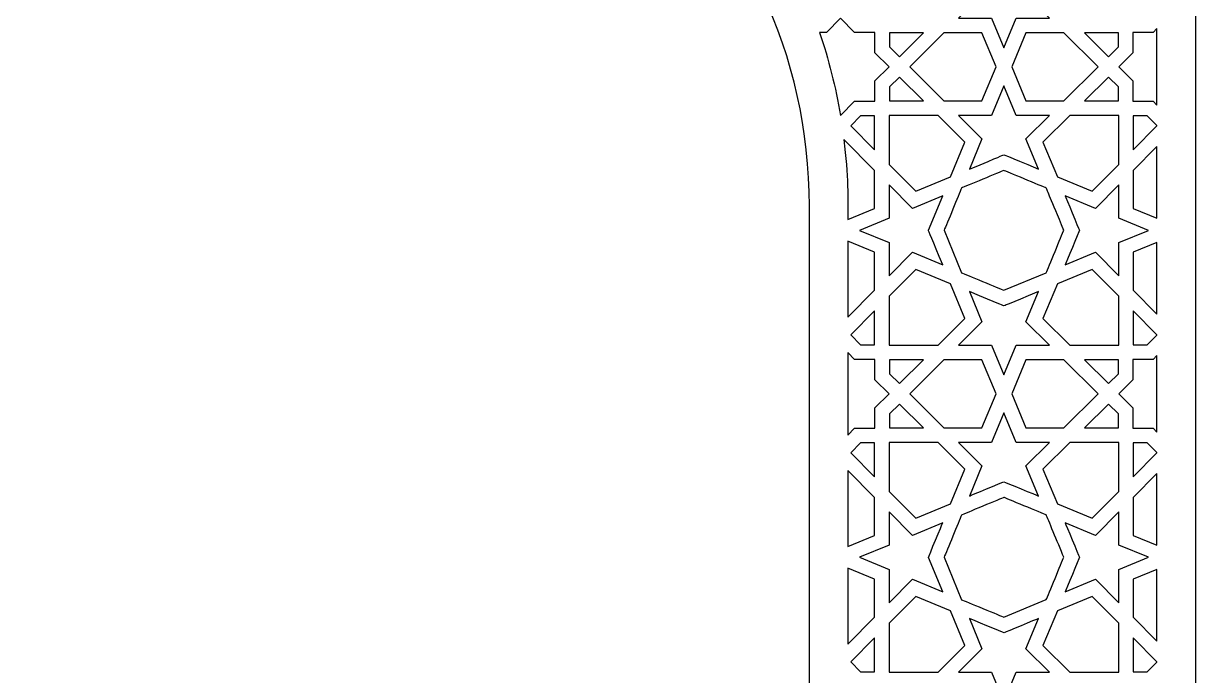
# Model space of a CAD drawing. Header units: millimetres. Extents: x -71 to 71, y -100 to 100.
# Drawn here: x 0 to 71.5, y 0.9 to 40.6 of the extents above; entities that cross this region are included whole.
import ezdxf

# ---------------------------------------------------------------- set-up
doc = ezdxf.new("R2010")
doc.units = ezdxf.units.MM
doc.header["$MEASUREMENT"] = 0
doc.layers.add('layer 1', color=7, linetype='Continuous')

msp = doc.modelspace()

# ---------------------------------------------------------------- linework, layer by layer
at = {"layer": 'layer 1', "color": 250}
for points, knots in [([(71.4703, 100.1536), (71.4703, 100.1536), (-71.4375, 100.1536), (-71.4375, 100.1536), (-71.4375, 100.1536), (-71.4375, 100.1536), (-71.4375, -99.8361), (-71.4375, -99.8361), (-71.4375, -99.8361), (-71.4375, -99.8361), (-47.8871, -99.8361), (-47.8871, -99.8361), (-47.8871, -99.8361), (-47.8871, -99.8361), (-47.8871, 29.4887), (-47.8871, 29.4887), (-47.8871, 29.4887), (-47.8871, 38.6786), (-43.8667, 47.1615), (-36.8563, 52.7622), (-36.8563, 52.7622), (-23.6283, 63.3317), (-10.5375, 62.4029), (0.0166, 75.0503), (0.0166, 75.0503), (10.5703, 62.4029), (23.6608, 63.3317), (36.8893, 52.7622), (36.8893, 52.7622), (43.8993, 47.1615), (47.9199, 38.6789), (47.9199, 29.4887), (47.9199, 29.4887), (47.9199, 29.4887), (47.9199, -99.8361), (47.9199, -99.8361), (47.9199, -99.8361), (47.9199, -99.8361), (71.4703, -99.8361), (71.4703, -99.8361), (71.4703, -99.8361), (71.4703, -99.8361), (71.4703, 100.1536), (71.4703, 100.1536)], [0, 0, 0, 0, 0.0833333, 0.0833333, 0.0833333, 0.0833333, 0.1666667, 0.1666667, 0.1666667, 0.1666667, 0.25, 0.25, 0.25, 0.25, 0.3333333, 0.3333333, 0.3333333, 0.3333333, 0.4166667, 0.4166667, 0.4166667, 0.4166667, 0.5, 0.5, 0.5, 0.5, 0.5833333, 0.5833333, 0.5833333, 0.5833333, 0.6666667, 0.6666667, 0.6666667, 0.6666667, 0.75, 0.75, 0.75, 0.75, 0.8333333, 0.8333333, 0.8333333, 0.8333333, 1, 1, 1, 1]), ([(60.5353, 40.9222), (60.5353, 40.9222), (59.7856, 39.1135), (59.7856, 39.1135), (59.7856, 39.1135), (59.7856, 39.1135), (59.0363, 40.9222), (59.0363, 40.9222), (59.0363, 40.9222), (59.0363, 40.9222), (57.0152, 40.9222), (57.0152, 40.9222), (57.0152, 40.9222), (57.0152, 40.9222), (58.4468, 42.3482), (58.4468, 42.3482), (58.4468, 42.3482), (58.4468, 42.3482), (57.6806, 44.1942), (57.6806, 44.1942), (57.6806, 44.1942), (57.7508, 44.1653), (59.7246, 43.3412), (59.799, 43.3275), (59.799, 43.3275), (59.799, 43.3275), (61.891, 44.1942), (61.891, 44.1942), (61.891, 44.1942), (61.891, 44.1942), (61.1247, 42.3482), (61.1247, 42.3482), (61.1247, 42.3482), (61.1247, 42.3482), (62.556, 40.9222), (62.556, 40.9222), (62.556, 40.9222), (62.556, 40.9222), (60.5353, 40.9222), (60.5353, 40.9222)], [0, 0, 0, 0, 0.0909091, 0.0909091, 0.0909091, 0.0909091, 0.1818182, 0.1818182, 0.1818182, 0.1818182, 0.2727273, 0.2727273, 0.2727273, 0.2727273, 0.3636364, 0.3636364, 0.3636364, 0.3636364, 0.4545455, 0.4545455, 0.4545455, 0.4545455, 0.5454545, 0.5454545, 0.5454545, 0.5454545, 0.6363636, 0.6363636, 0.6363636, 0.6363636, 0.7272727, 0.7272727, 0.7272727, 0.7272727, 0.8181818, 0.8181818, 0.8181818, 0.8181818, 1, 1, 1, 1]), ([(48.9613, 40.0643), (48.9613, 40.0643), (49.8203, 40.9311), (49.8203, 40.9311), (49.8203, 40.9311), (49.8203, 40.9311), (50.6794, 40.0643), (50.6794, 40.0643), (50.6794, 40.0643), (50.6794, 40.0643), (51.9218, 40.0643), (51.9218, 40.0643), (51.9218, 40.0643), (51.9218, 40.0643), (51.9218, 38.8207), (51.9218, 38.8207), (51.9218, 38.8207), (51.9218, 38.8207), (52.789, 37.9624), (52.789, 37.9624), (52.789, 37.9624), (52.789, 37.9624), (51.9218, 37.1031), (51.9218, 37.1031), (51.9218, 37.1031), (51.9218, 37.1031), (51.9218, 35.8606), (51.9218, 35.8606), (51.9218, 35.8606), (51.9218, 35.8606), (50.679, 35.8606), (50.679, 35.8606), (50.679, 35.8606), (50.679, 35.8606), (49.8203, 34.9924), (49.8203, 34.9924), (49.8203, 34.9924), (49.8203, 34.9924), (49.8168, 34.9963), (49.8168, 34.9963), (49.8168, 34.9963), (49.5279, 36.7175), (49.0996, 38.4217), (48.5429, 40.0643), (48.5429, 40.0643), (48.5429, 40.0643), (48.9613, 40.0643), (48.9613, 40.0643)], [0, 0, 0, 0, 0.0769231, 0.0769231, 0.0769231, 0.0769231, 0.1538462, 0.1538462, 0.1538462, 0.1538462, 0.2307692, 0.2307692, 0.2307692, 0.2307692, 0.3076923, 0.3076923, 0.3076923, 0.3076923, 0.3846154, 0.3846154, 0.3846154, 0.3846154, 0.4615385, 0.4615385, 0.4615385, 0.4615385, 0.5384615, 0.5384615, 0.5384615, 0.5384615, 0.6153846, 0.6153846, 0.6153846, 0.6153846, 0.6923077, 0.6923077, 0.6923077, 0.6923077, 0.7692308, 0.7692308, 0.7692308, 0.7692308, 0.8461538, 0.8461538, 0.8461538, 0.8461538, 1, 1, 1, 1]), ([(52.8038, 40.0413), (52.8038, 40.0413), (54.8799, 40.0413), (54.8799, 40.0413), (54.8799, 40.0413), (54.8799, 40.0413), (53.4137, 38.5826), (53.4137, 38.5826), (53.4137, 38.5826), (53.4137, 38.5826), (52.8038, 39.1883), (52.8038, 39.1883), (52.8038, 39.1883), (52.8038, 39.1883), (52.8038, 40.0413), (52.8038, 40.0413)], [0, 0, 0, 0, 0.2, 0.2, 0.2, 0.2, 0.4, 0.4, 0.4, 0.4, 0.6, 0.6, 0.6, 0.6, 1, 1, 1, 1]), ([(56.1301, 40.0413), (56.1301, 40.0413), (58.4475, 40.0413), (58.4475, 40.0413), (58.4475, 40.0413), (58.4475, 40.0413), (59.309, 37.9617), (59.309, 37.9617), (59.309, 37.9617), (59.309, 37.9617), (58.4475, 35.8821), (58.4475, 35.8821), (58.4475, 35.8821), (58.4475, 35.8821), (56.1301, 35.8821), (56.1301, 35.8821), (56.1301, 35.8821), (56.1301, 35.8821), (54.0403, 37.9617), (54.0403, 37.9617), (54.0403, 37.9617), (54.0403, 37.9617), (56.1301, 40.0413), (56.1301, 40.0413)], [0, 0, 0, 0, 0.1428571, 0.1428571, 0.1428571, 0.1428571, 0.2857143, 0.2857143, 0.2857143, 0.2857143, 0.4285714, 0.4285714, 0.4285714, 0.4285714, 0.5714286, 0.5714286, 0.5714286, 0.5714286, 0.7142857, 0.7142857, 0.7142857, 0.7142857, 1, 1, 1, 1]), ([(61.124, 35.8821), (61.124, 35.8821), (60.2626, 37.9617), (60.2626, 37.9617), (60.2626, 37.9617), (60.2626, 37.9617), (61.124, 40.0413), (61.124, 40.0413), (61.124, 40.0413), (61.124, 40.0413), (63.4414, 40.0413), (63.4414, 40.0413), (63.4414, 40.0413), (63.4414, 40.0413), (65.5313, 37.9617), (65.5313, 37.9617), (65.5313, 37.9617), (65.5313, 37.9617), (63.4414, 35.8821), (63.4414, 35.8821), (63.4414, 35.8821), (63.4414, 35.8821), (61.124, 35.8821), (61.124, 35.8821)], [0, 0, 0, 0, 0.1428571, 0.1428571, 0.1428571, 0.1428571, 0.2857143, 0.2857143, 0.2857143, 0.2857143, 0.4285714, 0.4285714, 0.4285714, 0.4285714, 0.5714286, 0.5714286, 0.5714286, 0.5714286, 0.7142857, 0.7142857, 0.7142857, 0.7142857, 1, 1, 1, 1]), ([(66.7674, 40.0413), (66.7674, 40.0413), (66.7674, 39.1883), (66.7674, 39.1883), (66.7674, 39.1883), (66.7674, 39.1883), (66.1564, 38.5826), (66.1564, 38.5826), (66.1564, 38.5826), (66.1564, 38.5826), (64.6913, 40.0413), (64.6913, 40.0413), (64.6913, 40.0413), (64.6913, 40.0413), (66.7674, 40.0413), (66.7674, 40.0413)], [0, 0, 0, 0, 0.2, 0.2, 0.2, 0.2, 0.4, 0.4, 0.4, 0.4, 0.6, 0.6, 0.6, 0.6, 1, 1, 1, 1]), ([(66.7822, 37.9624), (66.7822, 37.9624), (67.6487, 38.8207), (67.6487, 38.8207), (67.6487, 38.8207), (67.6487, 38.8207), (67.6487, 40.0643), (67.6487, 40.0643), (67.6487, 40.0643), (67.6487, 40.0643), (68.8926, 40.0643), (68.8926, 40.0643), (68.8926, 40.0643), (68.8926, 40.0643), (69.1187, 40.2929), (69.1187, 40.2929), (69.1187, 40.2929), (69.1187, 40.2929), (69.1187, 35.6313), (69.1187, 35.6313), (69.1187, 35.6313), (69.1187, 35.6313), (68.8926, 35.8606), (68.8926, 35.8606), (68.8926, 35.8606), (68.8926, 35.8606), (67.6487, 35.8606), (67.6487, 35.8606), (67.6487, 35.8606), (67.6487, 35.8606), (67.6487, 37.1031), (67.6487, 37.1031), (67.6487, 37.1031), (67.6487, 37.1031), (66.7822, 37.9624), (66.7822, 37.9624)], [0, 0, 0, 0, 0.1, 0.1, 0.1, 0.1, 0.2, 0.2, 0.2, 0.2, 0.3, 0.3, 0.3, 0.3, 0.4, 0.4, 0.4, 0.4, 0.5, 0.5, 0.5, 0.5, 0.6, 0.6, 0.6, 0.6, 0.7, 0.7, 0.7, 0.7, 0.8, 0.8, 0.8, 0.8, 1, 1, 1, 1]), ([(52.8038, 35.8821), (52.8038, 35.8821), (52.8038, 36.7355), (52.8038, 36.7355), (52.8038, 36.7355), (52.8038, 36.7355), (53.4137, 37.3412), (53.4137, 37.3412), (53.4137, 37.3412), (53.4137, 37.3412), (54.8799, 35.8821), (54.8799, 35.8821), (54.8799, 35.8821), (54.8799, 35.8821), (52.8038, 35.8821), (52.8038, 35.8821)], [0, 0, 0, 0, 0.2, 0.2, 0.2, 0.2, 0.4, 0.4, 0.4, 0.4, 0.6, 0.6, 0.6, 0.6, 1, 1, 1, 1]), ([(64.6913, 35.8821), (64.6913, 35.8821), (66.1564, 37.3412), (66.1564, 37.3412), (66.1564, 37.3412), (66.1564, 37.3412), (66.7674, 36.7351), (66.7674, 36.7351), (66.7674, 36.7351), (66.7674, 36.7351), (66.7674, 35.8821), (66.7674, 35.8821), (66.7674, 35.8821), (66.7674, 35.8821), (64.6913, 35.8821), (64.6913, 35.8821)], [0, 0, 0, 0, 0.2, 0.2, 0.2, 0.2, 0.4, 0.4, 0.4, 0.4, 0.6, 0.6, 0.6, 0.6, 1, 1, 1, 1]), ([(59.7856, 32.603), (59.6075, 32.5279), (59.665, 32.5515), (57.6806, 31.7292), (57.6806, 31.7292), (57.6806, 31.7292), (58.4468, 33.5767), (58.4468, 33.5767), (58.4468, 33.5767), (58.4468, 33.5767), (57.0152, 35.0012), (57.0152, 35.0012), (57.0152, 35.0012), (57.0152, 35.0012), (59.0363, 35.0012), (59.0363, 35.0012), (59.0363, 35.0012), (59.0363, 35.0012), (59.7856, 36.8099), (59.7856, 36.8099), (59.7856, 36.8099), (59.7856, 36.8099), (60.5353, 35.0012), (60.5353, 35.0012), (60.5353, 35.0012), (60.5353, 35.0012), (62.556, 35.0012), (62.556, 35.0012), (62.556, 35.0012), (62.556, 35.0012), (61.1247, 33.5767), (61.1247, 33.5767), (61.1247, 33.5767), (61.1247, 33.5767), (61.891, 31.7292), (61.891, 31.7292), (61.891, 31.7292), (59.8918, 32.5579), (59.9641, 32.5279), (59.7856, 32.603)], [0, 0, 0, 0, 0.0909091, 0.0909091, 0.0909091, 0.0909091, 0.1818182, 0.1818182, 0.1818182, 0.1818182, 0.2727273, 0.2727273, 0.2727273, 0.2727273, 0.3636364, 0.3636364, 0.3636364, 0.3636364, 0.4545455, 0.4545455, 0.4545455, 0.4545455, 0.5454545, 0.5454545, 0.5454545, 0.5454545, 0.6363636, 0.6363636, 0.6363636, 0.6363636, 0.7272727, 0.7272727, 0.7272727, 0.7272727, 0.8181818, 0.8181818, 0.8181818, 0.8181818, 1, 1, 1, 1]), ([(51.9, 34.9793), (51.9, 34.9793), (51.9, 32.9022), (51.9, 32.9022), (51.9, 32.9022), (51.9, 32.9022), (50.4412, 34.3683), (50.4412, 34.3683), (50.4412, 34.3683), (50.4412, 34.3683), (51.0466, 34.9793), (51.0466, 34.9793), (51.0466, 34.9793), (51.0466, 34.9793), (51.9, 34.9793), (51.9, 34.9793)], [0, 0, 0, 0, 0.2, 0.2, 0.2, 0.2, 0.4, 0.4, 0.4, 0.4, 0.6, 0.6, 0.6, 0.6, 1, 1, 1, 1]), ([(56.5284, 31.2537), (56.5284, 31.2537), (54.4142, 30.3763), (54.4142, 30.3763), (54.4142, 30.3763), (54.4142, 30.3763), (52.7808, 32.0167), (52.7808, 32.0167), (52.7808, 32.0167), (52.7808, 32.0167), (52.7808, 35.0012), (52.7808, 35.0012), (52.7808, 35.0012), (52.7808, 35.0012), (55.7668, 35.0012), (55.7668, 35.0012), (55.7668, 35.0012), (55.7668, 35.0012), (57.4068, 33.3693), (57.4068, 33.3693), (57.4068, 33.3693), (57.4068, 33.3693), (56.5284, 31.2537), (56.5284, 31.2537)], [0, 0, 0, 0, 0.1428571, 0.1428571, 0.1428571, 0.1428571, 0.2857143, 0.2857143, 0.2857143, 0.2857143, 0.4285714, 0.4285714, 0.4285714, 0.4285714, 0.5714286, 0.5714286, 0.5714286, 0.5714286, 0.7142857, 0.7142857, 0.7142857, 0.7142857, 1, 1, 1, 1]), ([(63.0417, 31.2537), (63.0417, 31.2537), (62.1644, 33.3693), (62.1644, 33.3693), (62.1644, 33.3693), (62.1644, 33.3693), (63.8048, 35.0012), (63.8048, 35.0012), (63.8048, 35.0012), (63.8048, 35.0012), (66.7893, 35.0012), (66.7893, 35.0012), (66.7893, 35.0012), (66.7893, 35.0012), (66.7893, 32.0167), (66.7893, 32.0167), (66.7893, 32.0167), (66.7893, 32.0167), (65.1574, 30.3763), (65.1574, 30.3763), (65.1574, 30.3763), (65.1574, 30.3763), (63.0417, 31.2537), (63.0417, 31.2537)], [0, 0, 0, 0, 0.1428571, 0.1428571, 0.1428571, 0.1428571, 0.2857143, 0.2857143, 0.2857143, 0.2857143, 0.4285714, 0.4285714, 0.4285714, 0.4285714, 0.5714286, 0.5714286, 0.5714286, 0.5714286, 0.7142857, 0.7142857, 0.7142857, 0.7142857, 1, 1, 1, 1]), ([(67.6716, 34.9793), (67.6716, 34.9793), (68.5246, 34.9793), (68.5246, 34.9793), (68.5246, 34.9793), (68.5246, 34.9793), (69.1187, 34.3786), (69.1187, 34.3786), (69.1187, 34.3786), (69.1187, 34.3786), (69.1187, 34.3581), (69.1187, 34.3581), (69.1187, 34.3581), (69.1187, 34.3581), (67.6716, 32.9022), (67.6716, 32.9022), (67.6716, 32.9022), (67.6716, 32.9022), (67.6716, 34.9793), (67.6716, 34.9793)], [0, 0, 0, 0, 0.1666667, 0.1666667, 0.1666667, 0.1666667, 0.3333333, 0.3333333, 0.3333333, 0.3333333, 0.5, 0.5, 0.5, 0.5, 0.6666667, 0.6666667, 0.6666667, 0.6666667, 1, 1, 1, 1]), ([(50.0249, 33.5368), (50.0249, 33.5368), (51.9, 31.6523), (51.9, 31.6523), (51.9, 31.6523), (51.9, 31.6523), (51.9, 29.3345), (51.9, 29.3345), (51.9, 29.3345), (51.9, 29.3345), (50.2719, 28.6611), (50.2719, 28.6611), (50.2719, 28.6611), (50.273, 29.7882), (50.292, 31.357), (50.0249, 33.5368)], [0, 0, 0, 0, 0.2, 0.2, 0.2, 0.2, 0.4, 0.4, 0.4, 0.4, 0.6, 0.6, 0.6, 0.6, 1, 1, 1, 1]), ([(69.1187, 33.1075), (69.1187, 33.1075), (69.1187, 28.7359), (69.1187, 28.7359), (69.1187, 28.7359), (69.1187, 28.7359), (67.6716, 29.3345), (67.6716, 29.3345), (67.6716, 29.3345), (67.6716, 29.3345), (67.6716, 31.6523), (67.6716, 31.6523), (67.6716, 31.6523), (67.6716, 31.6523), (69.1187, 33.1075), (69.1187, 33.1075)], [0, 0, 0, 0, 0.2, 0.2, 0.2, 0.2, 0.4, 0.4, 0.4, 0.4, 0.6, 0.6, 0.6, 0.6, 1, 1, 1, 1]), ([(62.3658, 25.4155), (62.3658, 25.4155), (59.7856, 24.3459), (59.7856, 24.3459), (59.7856, 24.3459), (59.5521, 24.4426), (57.4058, 25.333), (57.2043, 25.4162), (57.2043, 25.4162), (57.2043, 25.4162), (56.1333, 28.0003), (56.1333, 28.0003), (56.1333, 28.0003), (56.2885, 28.3584), (57.0463, 30.1911), (57.198, 30.5753), (57.198, 30.5753), (57.4389, 30.6751), (59.5662, 31.5567), (59.7856, 31.6481), (59.7856, 31.6481), (59.8696, 31.6131), (62.1323, 30.6755), (62.369, 30.5767), (62.369, 30.5767), (62.4304, 30.4215), (62.6428, 29.9124), (63.4361, 27.9975), (63.4361, 27.9975), (63.3187, 27.7104), (62.4822, 25.6932), (62.3658, 25.4155)], [0, 0, 0, 0, 0.1111111, 0.1111111, 0.1111111, 0.1111111, 0.2222222, 0.2222222, 0.2222222, 0.2222222, 0.3333333, 0.3333333, 0.3333333, 0.3333333, 0.4444444, 0.4444444, 0.4444444, 0.4444444, 0.5555556, 0.5555556, 0.5555556, 0.5555556, 0.6666667, 0.6666667, 0.6666667, 0.6666667, 0.7777778, 0.7777778, 0.7777778, 0.7777778, 1, 1, 1, 1]), ([(50.9722, 27.9975), (50.9722, 27.9975), (52.7808, 28.7458), (52.7808, 28.7458), (52.7808, 28.7458), (52.7808, 28.7458), (52.7808, 30.7679), (52.7808, 30.7679), (52.7808, 30.7679), (52.7808, 30.7679), (54.2054, 29.3367), (54.2054, 29.3367), (54.2054, 29.3367), (54.2054, 29.3367), (56.0529, 30.1029), (56.0529, 30.1029), (56.0529, 30.1029), (56.0529, 30.1029), (55.1804, 27.9979), (55.1804, 27.9979), (55.1804, 27.9979), (55.1804, 27.9979), (55.438, 27.3752), (56.0529, 25.8921), (56.0529, 25.8921), (56.0529, 25.8921), (54.2054, 26.6573), (54.2054, 26.6573), (54.2054, 26.6573), (54.2054, 26.6573), (52.7808, 25.2261), (52.7808, 25.2261), (52.7808, 25.2261), (52.7808, 25.2261), (52.7808, 27.2482), (52.7808, 27.2482), (52.7808, 27.2482), (52.7808, 27.2482), (50.9722, 27.9975), (50.9722, 27.9975)], [0, 0, 0, 0, 0.0909091, 0.0909091, 0.0909091, 0.0909091, 0.1818182, 0.1818182, 0.1818182, 0.1818182, 0.2727273, 0.2727273, 0.2727273, 0.2727273, 0.3636364, 0.3636364, 0.3636364, 0.3636364, 0.4545455, 0.4545455, 0.4545455, 0.4545455, 0.5454545, 0.5454545, 0.5454545, 0.5454545, 0.6363636, 0.6363636, 0.6363636, 0.6363636, 0.7272727, 0.7272727, 0.7272727, 0.7272727, 0.8181818, 0.8181818, 0.8181818, 0.8181818, 1, 1, 1, 1]), ([(68.598, 27.9975), (68.598, 27.9975), (66.7893, 27.2482), (66.7893, 27.2482), (66.7893, 27.2482), (66.7893, 27.2482), (66.7893, 25.2261), (66.7893, 25.2261), (66.7893, 25.2261), (66.7893, 25.2261), (65.3648, 26.6573), (65.3648, 26.6573), (65.3648, 26.6573), (65.3648, 26.6573), (63.5187, 25.8921), (63.5187, 25.8921), (63.5187, 25.8921), (63.5522, 25.9736), (64.37, 27.9255), (64.3851, 28.012), (64.3851, 28.012), (64.3491, 28.0966), (63.5561, 30.0122), (63.5187, 30.1029), (63.5187, 30.1029), (63.5187, 30.1029), (65.3648, 29.3367), (65.3648, 29.3367), (65.3648, 29.3367), (65.3648, 29.3367), (66.7893, 30.7679), (66.7893, 30.7679), (66.7893, 30.7679), (66.7893, 30.7679), (66.7893, 28.7458), (66.7893, 28.7458), (66.7893, 28.7458), (66.7893, 28.7458), (68.598, 27.9975), (68.598, 27.9975)], [0, 0, 0, 0, 0.0909091, 0.0909091, 0.0909091, 0.0909091, 0.1818182, 0.1818182, 0.1818182, 0.1818182, 0.2727273, 0.2727273, 0.2727273, 0.2727273, 0.3636364, 0.3636364, 0.3636364, 0.3636364, 0.4545455, 0.4545455, 0.4545455, 0.4545455, 0.5454545, 0.5454545, 0.5454545, 0.5454545, 0.6363636, 0.6363636, 0.6363636, 0.6363636, 0.7272727, 0.7272727, 0.7272727, 0.7272727, 0.8181818, 0.8181818, 0.8181818, 0.8181818, 1, 1, 1, 1]), ([(50.2719, 22.7051), (50.2719, 22.7051), (50.2719, 27.3329), (50.2719, 27.3329), (50.2719, 27.3329), (50.2719, 27.3329), (51.9, 26.6594), (51.9, 26.6594), (51.9, 26.6594), (51.9, 26.6594), (51.9, 24.342), (51.9, 24.342), (51.9, 24.342), (51.9, 24.342), (50.2719, 22.7051), (50.2719, 22.7051)], [0, 0, 0, 0, 0.2, 0.2, 0.2, 0.2, 0.4, 0.4, 0.4, 0.4, 0.6, 0.6, 0.6, 0.6, 1, 1, 1, 1]), ([(69.1187, 27.2581), (69.1187, 27.2581), (69.1187, 22.8861), (69.1187, 22.8861), (69.1187, 22.8861), (69.1187, 22.8861), (67.6716, 24.342), (67.6716, 24.342), (67.6716, 24.342), (67.6716, 24.342), (67.6716, 26.6594), (67.6716, 26.6594), (67.6716, 26.6594), (67.6716, 26.6594), (69.1187, 27.2581), (69.1187, 27.2581)], [0, 0, 0, 0, 0.2, 0.2, 0.2, 0.2, 0.4, 0.4, 0.4, 0.4, 0.6, 0.6, 0.6, 0.6, 1, 1, 1, 1]), ([(56.5295, 24.74), (56.5295, 24.74), (57.4068, 22.6247), (57.4068, 22.6247), (57.4068, 22.6247), (57.4068, 22.6247), (55.7668, 20.9928), (55.7668, 20.9928), (55.7668, 20.9928), (55.7668, 20.9928), (52.7808, 20.9928), (52.7808, 20.9928), (52.7808, 20.9928), (52.7808, 20.9928), (52.7808, 23.9773), (52.7808, 23.9773), (52.7808, 23.9773), (52.7808, 23.9773), (54.4142, 25.6173), (54.4142, 25.6173), (54.4142, 25.6173), (54.4142, 25.6173), (56.5295, 24.74), (56.5295, 24.74)], [0, 0, 0, 0, 0.1428571, 0.1428571, 0.1428571, 0.1428571, 0.2857143, 0.2857143, 0.2857143, 0.2857143, 0.4285714, 0.4285714, 0.4285714, 0.4285714, 0.5714286, 0.5714286, 0.5714286, 0.5714286, 0.7142857, 0.7142857, 0.7142857, 0.7142857, 1, 1, 1, 1]), ([(63.0421, 24.74), (63.0421, 24.74), (65.1574, 25.6173), (65.1574, 25.6173), (65.1574, 25.6173), (65.1574, 25.6173), (66.7893, 23.9773), (66.7893, 23.9773), (66.7893, 23.9773), (66.7893, 23.9773), (66.7893, 20.9928), (66.7893, 20.9928), (66.7893, 20.9928), (66.7893, 20.9928), (63.8048, 20.9928), (63.8048, 20.9928), (63.8048, 20.9928), (63.8048, 20.9928), (62.1644, 22.6247), (62.1644, 22.6247), (62.1644, 22.6247), (62.1644, 22.6247), (63.0421, 24.74), (63.0421, 24.74)], [0, 0, 0, 0, 0.1428571, 0.1428571, 0.1428571, 0.1428571, 0.2857143, 0.2857143, 0.2857143, 0.2857143, 0.4285714, 0.4285714, 0.4285714, 0.4285714, 0.5714286, 0.5714286, 0.5714286, 0.5714286, 0.7142857, 0.7142857, 0.7142857, 0.7142857, 1, 1, 1, 1]), ([(60.5353, 20.9928), (60.5353, 20.9928), (59.7856, 19.1837), (59.7856, 19.1837), (59.7856, 19.1837), (59.7856, 19.1837), (59.0363, 20.9928), (59.0363, 20.9928), (59.0363, 20.9928), (59.0363, 20.9928), (57.0152, 20.9928), (57.0152, 20.9928), (57.0152, 20.9928), (57.0152, 20.9928), (58.4468, 22.4173), (58.4468, 22.4173), (58.4468, 22.4173), (58.4468, 22.4173), (57.6806, 24.2648), (57.6806, 24.2648), (57.6806, 24.2648), (59.5507, 23.4897), (59.6075, 23.4664), (59.7856, 23.3909), (59.7856, 23.3909), (59.9641, 23.4664), (60.0174, 23.4883), (61.891, 24.2648), (61.891, 24.2648), (61.891, 24.2648), (61.1247, 22.4173), (61.1247, 22.4173), (61.1247, 22.4173), (61.1247, 22.4173), (62.556, 20.9928), (62.556, 20.9928), (62.556, 20.9928), (62.556, 20.9928), (60.5353, 20.9928), (60.5353, 20.9928)], [0, 0, 0, 0, 0.0909091, 0.0909091, 0.0909091, 0.0909091, 0.1818182, 0.1818182, 0.1818182, 0.1818182, 0.2727273, 0.2727273, 0.2727273, 0.2727273, 0.3636364, 0.3636364, 0.3636364, 0.3636364, 0.4545455, 0.4545455, 0.4545455, 0.4545455, 0.5454545, 0.5454545, 0.5454545, 0.5454545, 0.6363636, 0.6363636, 0.6363636, 0.6363636, 0.7272727, 0.7272727, 0.7272727, 0.7272727, 0.8181818, 0.8181818, 0.8181818, 0.8181818, 1, 1, 1, 1]), ([(51.9, 23.0918), (51.9, 23.0918), (51.9, 21.0143), (51.9, 21.0143), (51.9, 21.0143), (51.9, 21.0143), (51.0466, 21.0143), (51.0466, 21.0143), (51.0466, 21.0143), (51.0466, 21.0143), (50.4412, 21.6256), (50.4412, 21.6256), (50.4412, 21.6256), (50.4412, 21.6256), (51.9, 23.0918), (51.9, 23.0918)], [0, 0, 0, 0, 0.2, 0.2, 0.2, 0.2, 0.4, 0.4, 0.4, 0.4, 0.6, 0.6, 0.6, 0.6, 1, 1, 1, 1]), ([(67.6716, 21.0143), (67.6716, 21.0143), (67.6716, 23.0914), (67.6716, 23.0914), (67.6716, 23.0914), (67.6716, 23.0914), (69.1187, 21.6359), (69.1187, 21.6359), (69.1187, 21.6359), (69.1187, 21.6359), (69.1187, 21.6151), (69.1187, 21.6151), (69.1187, 21.6151), (69.1187, 21.6151), (68.5246, 21.0143), (68.5246, 21.0143), (68.5246, 21.0143), (68.5246, 21.0143), (67.6716, 21.0143), (67.6716, 21.0143)], [0, 0, 0, 0, 0.1666667, 0.1666667, 0.1666667, 0.1666667, 0.3333333, 0.3333333, 0.3333333, 0.3333333, 0.5, 0.5, 0.5, 0.5, 0.6666667, 0.6666667, 0.6666667, 0.6666667, 1, 1, 1, 1]), ([(52.789, 18.0315), (52.789, 18.0315), (51.9218, 17.1732), (51.9218, 17.1732), (51.9218, 17.1732), (51.9218, 17.1732), (51.9218, 15.9311), (51.9218, 15.9311), (51.9218, 15.9311), (51.9218, 15.9311), (50.679, 15.9311), (50.679, 15.9311), (50.679, 15.9311), (50.679, 15.9311), (50.2719, 15.5191), (50.2719, 15.5191), (50.2719, 15.5191), (50.2719, 15.5191), (50.2719, 20.5447), (50.2719, 20.5447), (50.2719, 20.5447), (50.2719, 20.5447), (50.6794, 20.1334), (50.6794, 20.1334), (50.6794, 20.1334), (50.6794, 20.1334), (51.9218, 20.1334), (51.9218, 20.1334), (51.9218, 20.1334), (51.9218, 20.1334), (51.9218, 18.8909), (51.9218, 18.8909), (51.9218, 18.8909), (51.9218, 18.8909), (52.789, 18.0315), (52.789, 18.0315)], [0, 0, 0, 0, 0.1, 0.1, 0.1, 0.1, 0.2, 0.2, 0.2, 0.2, 0.3, 0.3, 0.3, 0.3, 0.4, 0.4, 0.4, 0.4, 0.5, 0.5, 0.5, 0.5, 0.6, 0.6, 0.6, 0.6, 0.7, 0.7, 0.7, 0.7, 0.8, 0.8, 0.8, 0.8, 1, 1, 1, 1]), ([(52.8038, 20.1119), (52.8038, 20.1119), (54.8799, 20.1119), (54.8799, 20.1119), (54.8799, 20.1119), (54.8799, 20.1119), (53.4137, 18.6528), (53.4137, 18.6528), (53.4137, 18.6528), (53.4137, 18.6528), (52.8038, 19.2589), (52.8038, 19.2589), (52.8038, 19.2589), (52.8038, 19.2589), (52.8038, 20.1119), (52.8038, 20.1119)], [0, 0, 0, 0, 0.2, 0.2, 0.2, 0.2, 0.4, 0.4, 0.4, 0.4, 0.6, 0.6, 0.6, 0.6, 1, 1, 1, 1]), ([(58.4475, 20.1119), (58.4475, 20.1119), (59.309, 18.0322), (59.309, 18.0322), (59.309, 18.0322), (59.309, 18.0322), (58.4475, 15.9526), (58.4475, 15.9526), (58.4475, 15.9526), (58.4475, 15.9526), (56.1301, 15.9526), (56.1301, 15.9526), (56.1301, 15.9526), (56.1301, 15.9526), (54.0403, 18.0322), (54.0403, 18.0322), (54.0403, 18.0322), (54.0403, 18.0322), (56.1301, 20.1119), (56.1301, 20.1119), (56.1301, 20.1119), (56.1301, 20.1119), (58.4475, 20.1119), (58.4475, 20.1119)], [0, 0, 0, 0, 0.1428571, 0.1428571, 0.1428571, 0.1428571, 0.2857143, 0.2857143, 0.2857143, 0.2857143, 0.4285714, 0.4285714, 0.4285714, 0.4285714, 0.5714286, 0.5714286, 0.5714286, 0.5714286, 0.7142857, 0.7142857, 0.7142857, 0.7142857, 1, 1, 1, 1]), ([(61.124, 15.9526), (61.124, 15.9526), (60.2626, 18.0322), (60.2626, 18.0322), (60.2626, 18.0322), (60.2626, 18.0322), (61.124, 20.1119), (61.124, 20.1119), (61.124, 20.1119), (61.124, 20.1119), (63.4414, 20.1119), (63.4414, 20.1119), (63.4414, 20.1119), (63.4414, 20.1119), (65.5313, 18.0322), (65.5313, 18.0322), (65.5313, 18.0322), (65.5313, 18.0322), (63.4414, 15.9526), (63.4414, 15.9526), (63.4414, 15.9526), (63.4414, 15.9526), (61.124, 15.9526), (61.124, 15.9526)], [0, 0, 0, 0, 0.1428571, 0.1428571, 0.1428571, 0.1428571, 0.2857143, 0.2857143, 0.2857143, 0.2857143, 0.4285714, 0.4285714, 0.4285714, 0.4285714, 0.5714286, 0.5714286, 0.5714286, 0.5714286, 0.7142857, 0.7142857, 0.7142857, 0.7142857, 1, 1, 1, 1]), ([(66.7674, 20.1119), (66.7674, 20.1119), (66.7674, 19.2589), (66.7674, 19.2589), (66.7674, 19.2589), (66.7674, 19.2589), (66.1564, 18.6528), (66.1564, 18.6528), (66.1564, 18.6528), (66.1564, 18.6528), (64.6913, 20.1119), (64.6913, 20.1119), (64.6913, 20.1119), (64.6913, 20.1119), (66.7674, 20.1119), (66.7674, 20.1119)], [0, 0, 0, 0, 0.2, 0.2, 0.2, 0.2, 0.4, 0.4, 0.4, 0.4, 0.6, 0.6, 0.6, 0.6, 1, 1, 1, 1]), ([(66.7822, 18.0315), (66.7822, 18.0315), (67.6487, 18.8909), (67.6487, 18.8909), (67.6487, 18.8909), (67.6487, 18.8909), (67.6487, 20.1334), (67.6487, 20.1334), (67.6487, 20.1334), (67.6487, 20.1334), (68.8926, 20.1334), (68.8926, 20.1334), (68.8926, 20.1334), (68.8926, 20.1334), (69.1187, 20.3627), (69.1187, 20.3627), (69.1187, 20.3627), (69.1187, 20.3627), (69.1187, 15.7018), (69.1187, 15.7018), (69.1187, 15.7018), (69.1187, 15.7018), (68.8926, 15.9311), (68.8926, 15.9311), (68.8926, 15.9311), (68.8926, 15.9311), (67.6487, 15.9311), (67.6487, 15.9311), (67.6487, 15.9311), (67.6487, 15.9311), (67.6487, 17.1732), (67.6487, 17.1732), (67.6487, 17.1732), (67.6487, 17.1732), (66.7822, 18.0315), (66.7822, 18.0315)], [0, 0, 0, 0, 0.1, 0.1, 0.1, 0.1, 0.2, 0.2, 0.2, 0.2, 0.3, 0.3, 0.3, 0.3, 0.4, 0.4, 0.4, 0.4, 0.5, 0.5, 0.5, 0.5, 0.6, 0.6, 0.6, 0.6, 0.7, 0.7, 0.7, 0.7, 0.8, 0.8, 0.8, 0.8, 1, 1, 1, 1]), ([(52.8038, 15.9526), (52.8038, 15.9526), (52.8038, 16.8056), (52.8038, 16.8056), (52.8038, 16.8056), (52.8038, 16.8056), (53.4137, 17.4114), (53.4137, 17.4114), (53.4137, 17.4114), (53.4137, 17.4114), (54.8799, 15.9526), (54.8799, 15.9526), (54.8799, 15.9526), (54.8799, 15.9526), (52.8038, 15.9526), (52.8038, 15.9526)], [0, 0, 0, 0, 0.2, 0.2, 0.2, 0.2, 0.4, 0.4, 0.4, 0.4, 0.6, 0.6, 0.6, 0.6, 1, 1, 1, 1]), ([(64.6913, 15.9526), (64.6913, 15.9526), (66.1564, 17.4114), (66.1564, 17.4114), (66.1564, 17.4114), (66.1564, 17.4114), (66.7674, 16.8056), (66.7674, 16.8056), (66.7674, 16.8056), (66.7674, 16.8056), (66.7674, 15.9526), (66.7674, 15.9526), (66.7674, 15.9526), (66.7674, 15.9526), (64.6913, 15.9526), (64.6913, 15.9526)], [0, 0, 0, 0, 0.2, 0.2, 0.2, 0.2, 0.4, 0.4, 0.4, 0.4, 0.6, 0.6, 0.6, 0.6, 1, 1, 1, 1]), ([(59.7715, 12.6661), (59.6773, 12.6266), (57.7804, 11.841), (57.6806, 11.7997), (57.6806, 11.7997), (57.6806, 11.7997), (58.4468, 13.6472), (58.4468, 13.6472), (58.4468, 13.6472), (58.4468, 13.6472), (57.0152, 15.0717), (57.0152, 15.0717), (57.0152, 15.0717), (57.0152, 15.0717), (59.0363, 15.0717), (59.0363, 15.0717), (59.0363, 15.0717), (59.0363, 15.0717), (59.7856, 16.8804), (59.7856, 16.8804), (59.7856, 16.8804), (59.7856, 16.8804), (60.5353, 15.0717), (60.5353, 15.0717), (60.5353, 15.0717), (60.5353, 15.0717), (62.556, 15.0717), (62.556, 15.0717), (62.556, 15.0717), (62.556, 15.0717), (61.1247, 13.6472), (61.1247, 13.6472), (61.1247, 13.6472), (61.1247, 13.6472), (61.891, 11.7997), (61.891, 11.7997), (61.891, 11.7997), (61.8137, 11.8318), (59.8537, 12.652), (59.7715, 12.6661)], [0, 0, 0, 0, 0.0909091, 0.0909091, 0.0909091, 0.0909091, 0.1818182, 0.1818182, 0.1818182, 0.1818182, 0.2727273, 0.2727273, 0.2727273, 0.2727273, 0.3636364, 0.3636364, 0.3636364, 0.3636364, 0.4545455, 0.4545455, 0.4545455, 0.4545455, 0.5454545, 0.5454545, 0.5454545, 0.5454545, 0.6363636, 0.6363636, 0.6363636, 0.6363636, 0.7272727, 0.7272727, 0.7272727, 0.7272727, 0.8181818, 0.8181818, 0.8181818, 0.8181818, 1, 1, 1, 1]), ([(51.9, 15.0488), (51.9, 15.0488), (51.9, 12.9724), (51.9, 12.9724), (51.9, 12.9724), (51.9, 12.9724), (50.4412, 14.4378), (50.4412, 14.4378), (50.4412, 14.4378), (50.4412, 14.4378), (51.0466, 15.0488), (51.0466, 15.0488), (51.0466, 15.0488), (51.0466, 15.0488), (51.9, 15.0488), (51.9, 15.0488)], [0, 0, 0, 0, 0.2, 0.2, 0.2, 0.2, 0.4, 0.4, 0.4, 0.4, 0.6, 0.6, 0.6, 0.6, 1, 1, 1, 1]), ([(56.5284, 11.3228), (56.5284, 11.3228), (54.4142, 10.4458), (54.4142, 10.4458), (54.4142, 10.4458), (54.4142, 10.4458), (52.7808, 12.0858), (52.7808, 12.0858), (52.7808, 12.0858), (52.7808, 12.0858), (52.7808, 15.0717), (52.7808, 15.0717), (52.7808, 15.0717), (52.7808, 15.0717), (55.7668, 15.0717), (55.7668, 15.0717), (55.7668, 15.0717), (55.7668, 15.0717), (57.4068, 13.4384), (57.4068, 13.4384), (57.4068, 13.4384), (57.4068, 13.4384), (56.5284, 11.3228), (56.5284, 11.3228)], [0, 0, 0, 0, 0.1428571, 0.1428571, 0.1428571, 0.1428571, 0.2857143, 0.2857143, 0.2857143, 0.2857143, 0.4285714, 0.4285714, 0.4285714, 0.4285714, 0.5714286, 0.5714286, 0.5714286, 0.5714286, 0.7142857, 0.7142857, 0.7142857, 0.7142857, 1, 1, 1, 1]), ([(63.0417, 11.3242), (63.0417, 11.3242), (62.1644, 13.4384), (62.1644, 13.4384), (62.1644, 13.4384), (62.1644, 13.4384), (63.8048, 15.0717), (63.8048, 15.0717), (63.8048, 15.0717), (63.8048, 15.0717), (66.7893, 15.0717), (66.7893, 15.0717), (66.7893, 15.0717), (66.7893, 15.0717), (66.7893, 12.0858), (66.7893, 12.0858), (66.7893, 12.0858), (66.7893, 12.0858), (65.1574, 10.4458), (65.1574, 10.4458), (65.1574, 10.4458), (65.1574, 10.4458), (63.0417, 11.3242), (63.0417, 11.3242)], [0, 0, 0, 0, 0.1428571, 0.1428571, 0.1428571, 0.1428571, 0.2857143, 0.2857143, 0.2857143, 0.2857143, 0.4285714, 0.4285714, 0.4285714, 0.4285714, 0.5714286, 0.5714286, 0.5714286, 0.5714286, 0.7142857, 0.7142857, 0.7142857, 0.7142857, 1, 1, 1, 1]), ([(67.6716, 15.0488), (67.6716, 15.0488), (68.5246, 15.0488), (68.5246, 15.0488), (68.5246, 15.0488), (68.5246, 15.0488), (69.1187, 14.4491), (69.1187, 14.4491), (69.1187, 14.4491), (69.1187, 14.4491), (69.1187, 14.4272), (69.1187, 14.4272), (69.1187, 14.4272), (69.1187, 14.4272), (67.6716, 12.9727), (67.6716, 12.9727), (67.6716, 12.9727), (67.6716, 12.9727), (67.6716, 15.0488), (67.6716, 15.0488)], [0, 0, 0, 0, 0.1666667, 0.1666667, 0.1666667, 0.1666667, 0.3333333, 0.3333333, 0.3333333, 0.3333333, 0.5, 0.5, 0.5, 0.5, 0.6666667, 0.6666667, 0.6666667, 0.6666667, 1, 1, 1, 1]), ([(50.2719, 8.7316), (50.2719, 8.7316), (50.2719, 13.3583), (50.2719, 13.3583), (50.2719, 13.3583), (50.2719, 13.3583), (51.9, 11.7225), (51.9, 11.7225), (51.9, 11.7225), (51.9, 11.7225), (51.9, 9.4051), (51.9, 9.4051), (51.9, 9.4051), (51.9, 9.4051), (50.2719, 8.7316), (50.2719, 8.7316)], [0, 0, 0, 0, 0.2, 0.2, 0.2, 0.2, 0.4, 0.4, 0.4, 0.4, 0.6, 0.6, 0.6, 0.6, 1, 1, 1, 1]), ([(69.1187, 13.1784), (69.1187, 13.1784), (69.1187, 8.805), (69.1187, 8.805), (69.1187, 8.805), (69.1187, 8.805), (67.6716, 9.4051), (67.6716, 9.4051), (67.6716, 9.4051), (67.6716, 9.4051), (67.6716, 11.7225), (67.6716, 11.7225), (67.6716, 11.7225), (67.6716, 11.7225), (69.1187, 13.1784), (69.1187, 13.1784)], [0, 0, 0, 0, 0.2, 0.2, 0.2, 0.2, 0.4, 0.4, 0.4, 0.4, 0.6, 0.6, 0.6, 0.6, 1, 1, 1, 1]), ([(62.3658, 5.4861), (62.3658, 5.4861), (59.7853, 4.415), (59.7853, 4.415), (59.7853, 4.415), (59.6512, 4.4718), (57.367, 5.4194), (57.2043, 5.4854), (57.2043, 5.4854), (57.2043, 5.4854), (56.1333, 8.0695), (56.1333, 8.0695), (56.1333, 8.0695), (56.2885, 8.4275), (57.0466, 10.2616), (57.198, 10.6458), (57.198, 10.6458), (57.3246, 10.6984), (59.6575, 11.665), (59.7856, 11.7186), (59.7856, 11.7186), (59.8325, 11.6988), (62.1333, 10.7453), (62.369, 10.6472), (62.369, 10.6472), (62.448, 10.4472), (63.0633, 8.968), (63.4361, 8.0666), (63.4361, 8.0666), (63.3183, 7.7798), (62.4822, 5.7637), (62.3658, 5.4861)], [0, 0, 0, 0, 0.1111111, 0.1111111, 0.1111111, 0.1111111, 0.2222222, 0.2222222, 0.2222222, 0.2222222, 0.3333333, 0.3333333, 0.3333333, 0.3333333, 0.4444444, 0.4444444, 0.4444444, 0.4444444, 0.5555556, 0.5555556, 0.5555556, 0.5555556, 0.6666667, 0.6666667, 0.6666667, 0.6666667, 0.7777778, 0.7777778, 0.7777778, 0.7777778, 1, 1, 1, 1]), ([(50.9718, 8.0666), (50.9718, 8.0666), (52.7808, 8.8163), (52.7808, 8.8163), (52.7808, 8.8163), (52.7808, 8.8163), (52.7808, 10.837), (52.7808, 10.837), (52.7808, 10.837), (52.7808, 10.837), (54.2054, 9.4058), (54.2054, 9.4058), (54.2054, 9.4058), (54.2054, 9.4058), (56.0529, 10.172), (56.0529, 10.172), (56.0529, 10.172), (56.0243, 10.1029), (55.2002, 8.1277), (55.1857, 8.0539), (55.1857, 8.0539), (55.1857, 8.0539), (56.0529, 5.9616), (56.0529, 5.9616), (56.0529, 5.9616), (56.0529, 5.9616), (54.2054, 6.7278), (54.2054, 6.7278), (54.2054, 6.7278), (54.2054, 6.7278), (52.7808, 5.2966), (52.7808, 5.2966), (52.7808, 5.2966), (52.7808, 5.2966), (52.7808, 7.3173), (52.7808, 7.3173), (52.7808, 7.3173), (52.7808, 7.3173), (50.9718, 8.0666), (50.9718, 8.0666)], [0, 0, 0, 0, 0.0909091, 0.0909091, 0.0909091, 0.0909091, 0.1818182, 0.1818182, 0.1818182, 0.1818182, 0.2727273, 0.2727273, 0.2727273, 0.2727273, 0.3636364, 0.3636364, 0.3636364, 0.3636364, 0.4545455, 0.4545455, 0.4545455, 0.4545455, 0.5454545, 0.5454545, 0.5454545, 0.5454545, 0.6363636, 0.6363636, 0.6363636, 0.6363636, 0.7272727, 0.7272727, 0.7272727, 0.7272727, 0.8181818, 0.8181818, 0.8181818, 0.8181818, 1, 1, 1, 1]), ([(68.5983, 8.0666), (68.5983, 8.0666), (66.7893, 7.3173), (66.7893, 7.3173), (66.7893, 7.3173), (66.7893, 7.3173), (66.7893, 5.2966), (66.7893, 5.2966), (66.7893, 5.2966), (66.7893, 5.2966), (65.3648, 6.7278), (65.3648, 6.7278), (65.3648, 6.7278), (65.3648, 6.7278), (63.5187, 5.9616), (63.5187, 5.9616), (63.5187, 5.9616), (63.5504, 6.0385), (64.371, 7.9992), (64.3851, 8.0811), (64.3851, 8.0811), (64.3403, 8.1876), (63.5646, 10.0612), (63.5187, 10.172), (63.5187, 10.172), (63.5187, 10.172), (65.3648, 9.4058), (65.3648, 9.4058), (65.3648, 9.4058), (65.3648, 9.4058), (66.7893, 10.837), (66.7893, 10.837), (66.7893, 10.837), (66.7893, 10.837), (66.7893, 8.8163), (66.7893, 8.8163), (66.7893, 8.8163), (66.7893, 8.8163), (68.5983, 8.0666), (68.5983, 8.0666)], [0, 0, 0, 0, 0.0909091, 0.0909091, 0.0909091, 0.0909091, 0.1818182, 0.1818182, 0.1818182, 0.1818182, 0.2727273, 0.2727273, 0.2727273, 0.2727273, 0.3636364, 0.3636364, 0.3636364, 0.3636364, 0.4545455, 0.4545455, 0.4545455, 0.4545455, 0.5454545, 0.5454545, 0.5454545, 0.5454545, 0.6363636, 0.6363636, 0.6363636, 0.6363636, 0.7272727, 0.7272727, 0.7272727, 0.7272727, 0.8181818, 0.8181818, 0.8181818, 0.8181818, 1, 1, 1, 1]), ([(50.2719, 2.7753), (50.2719, 2.7753), (50.2719, 7.4023), (50.2719, 7.4023), (50.2719, 7.4023), (50.2719, 7.4023), (51.9, 6.7285), (51.9, 6.7285), (51.9, 6.7285), (51.9, 6.7285), (51.9, 4.4111), (51.9, 4.4111), (51.9, 4.4111), (51.9, 4.4111), (50.2719, 2.7753), (50.2719, 2.7753)], [0, 0, 0, 0, 0.2, 0.2, 0.2, 0.2, 0.4, 0.4, 0.4, 0.4, 0.6, 0.6, 0.6, 0.6, 1, 1, 1, 1]), ([(69.1187, 7.3286), (69.1187, 7.3286), (69.1187, 2.9566), (69.1187, 2.9566), (69.1187, 2.9566), (69.1187, 2.9566), (67.6716, 4.4111), (67.6716, 4.4111), (67.6716, 4.4111), (67.6716, 4.4111), (67.6716, 6.7285), (67.6716, 6.7285), (67.6716, 6.7285), (67.6716, 6.7285), (69.1187, 7.3286), (69.1187, 7.3286)], [0, 0, 0, 0, 0.2, 0.2, 0.2, 0.2, 0.4, 0.4, 0.4, 0.4, 0.6, 0.6, 0.6, 0.6, 1, 1, 1, 1]), ([(56.5295, 4.8105), (56.5295, 4.8105), (57.4068, 2.6952), (57.4068, 2.6952), (57.4068, 2.6952), (57.4068, 2.6952), (55.7668, 1.0633), (55.7668, 1.0633), (55.7668, 1.0633), (55.7668, 1.0633), (52.7808, 1.0633), (52.7808, 1.0633), (52.7808, 1.0633), (52.7808, 1.0633), (52.7808, 4.0478), (52.7808, 4.0478), (52.7808, 4.0478), (52.7808, 4.0478), (54.4142, 5.6878), (54.4142, 5.6878), (54.4142, 5.6878), (54.4142, 5.6878), (56.5295, 4.8105), (56.5295, 4.8105)], [0, 0, 0, 0, 0.1428571, 0.1428571, 0.1428571, 0.1428571, 0.2857143, 0.2857143, 0.2857143, 0.2857143, 0.4285714, 0.4285714, 0.4285714, 0.4285714, 0.5714286, 0.5714286, 0.5714286, 0.5714286, 0.7142857, 0.7142857, 0.7142857, 0.7142857, 1, 1, 1, 1]), ([(63.0421, 4.8105), (63.0421, 4.8105), (65.1574, 5.6878), (65.1574, 5.6878), (65.1574, 5.6878), (65.1574, 5.6878), (66.7893, 4.0478), (66.7893, 4.0478), (66.7893, 4.0478), (66.7893, 4.0478), (66.7893, 1.0633), (66.7893, 1.0633), (66.7893, 1.0633), (66.7893, 1.0633), (63.8048, 1.0633), (63.8048, 1.0633), (63.8048, 1.0633), (63.8048, 1.0633), (62.1644, 2.6952), (62.1644, 2.6952), (62.1644, 2.6952), (62.1644, 2.6952), (63.0421, 4.8105), (63.0421, 4.8105)], [0, 0, 0, 0, 0.1428571, 0.1428571, 0.1428571, 0.1428571, 0.2857143, 0.2857143, 0.2857143, 0.2857143, 0.4285714, 0.4285714, 0.4285714, 0.4285714, 0.5714286, 0.5714286, 0.5714286, 0.5714286, 0.7142857, 0.7142857, 0.7142857, 0.7142857, 1, 1, 1, 1]), ([(60.5353, 1.0633), (60.5353, 1.0633), (59.7856, -0.7458), (59.7856, -0.7458), (59.7856, -0.7458), (59.7856, -0.7458), (59.0363, 1.0633), (59.0363, 1.0633), (59.0363, 1.0633), (59.0363, 1.0633), (57.0152, 1.0633), (57.0152, 1.0633), (57.0152, 1.0633), (57.0152, 1.0633), (58.4468, 2.4878), (58.4468, 2.4878), (58.4468, 2.4878), (58.4468, 2.4878), (57.6806, 4.3339), (57.6806, 4.3339), (57.6806, 4.3339), (57.7575, 4.3021), (59.7179, 3.4819), (59.7997, 3.4675), (59.7997, 3.4675), (59.8978, 3.5087), (61.788, 4.2912), (61.891, 4.3339), (61.891, 4.3339), (61.891, 4.3339), (61.1247, 2.4878), (61.1247, 2.4878), (61.1247, 2.4878), (61.1247, 2.4878), (62.556, 1.0633), (62.556, 1.0633), (62.556, 1.0633), (62.556, 1.0633), (60.5353, 1.0633), (60.5353, 1.0633)], [0, 0, 0, 0, 0.0909091, 0.0909091, 0.0909091, 0.0909091, 0.1818182, 0.1818182, 0.1818182, 0.1818182, 0.2727273, 0.2727273, 0.2727273, 0.2727273, 0.3636364, 0.3636364, 0.3636364, 0.3636364, 0.4545455, 0.4545455, 0.4545455, 0.4545455, 0.5454545, 0.5454545, 0.5454545, 0.5454545, 0.6363636, 0.6363636, 0.6363636, 0.6363636, 0.7272727, 0.7272727, 0.7272727, 0.7272727, 0.8181818, 0.8181818, 0.8181818, 0.8181818, 1, 1, 1, 1]), ([(51.9, 3.1613), (51.9, 3.1613), (51.9, 1.0848), (51.9, 1.0848), (51.9, 1.0848), (51.9, 1.0848), (51.0466, 1.0848), (51.0466, 1.0848), (51.0466, 1.0848), (51.0466, 1.0848), (50.4412, 1.6962), (50.4412, 1.6962), (50.4412, 1.6962), (50.4412, 1.6962), (51.9, 3.1613), (51.9, 3.1613)], [0, 0, 0, 0, 0.2, 0.2, 0.2, 0.2, 0.4, 0.4, 0.4, 0.4, 0.6, 0.6, 0.6, 0.6, 1, 1, 1, 1]), ([(67.6716, 1.0848), (67.6716, 1.0848), (67.6716, 3.1613), (67.6716, 3.1613), (67.6716, 3.1613), (67.6716, 3.1613), (69.1187, 1.7064), (69.1187, 1.7064), (69.1187, 1.7064), (69.1187, 1.7064), (69.1187, 1.6845), (69.1187, 1.6845), (69.1187, 1.6845), (69.1187, 1.6845), (68.5246, 1.0848), (68.5246, 1.0848), (68.5246, 1.0848), (68.5246, 1.0848), (67.6716, 1.0848), (67.6716, 1.0848)], [0, 0, 0, 0, 0.1666667, 0.1666667, 0.1666667, 0.1666667, 0.3333333, 0.3333333, 0.3333333, 0.3333333, 0.5, 0.5, 0.5, 0.5, 0.6666667, 0.6666667, 0.6666667, 0.6666667, 1, 1, 1, 1])]:
    msp.add_open_spline(points, degree=3, knots=knots, dxfattribs=at)

doc.saveas('drawing.dxf')
